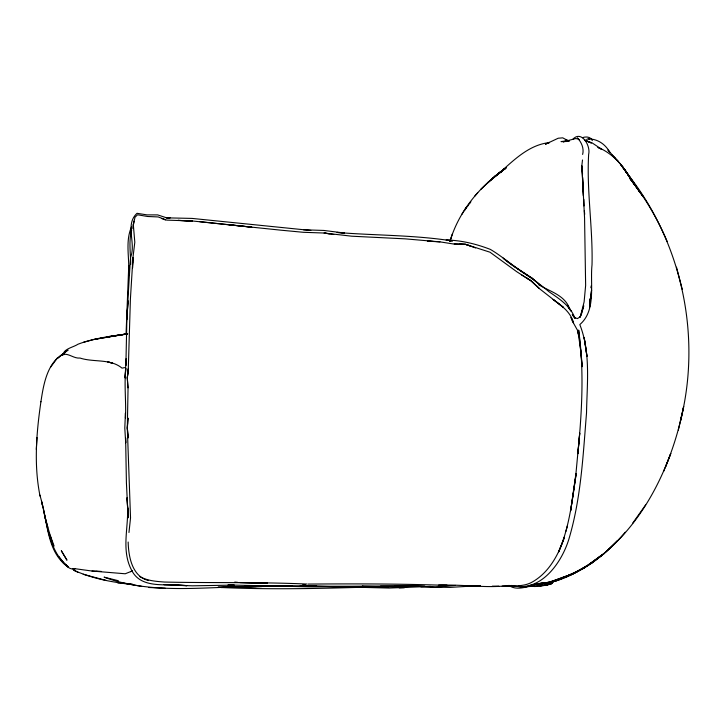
<?xml version="1.0" encoding="UTF-8"?>
<svg xmlns="http://www.w3.org/2000/svg" width="725" height="725" viewBox="0 0 725 725"><rect width="100%" height="100%" fill="white"/><g stroke="black" fill="none" stroke-linecap="round" stroke-linejoin="round"><path stroke-width="1.09" d="M470.661 246.02L465.486 244.343L453.08 243.917L439.966 241.869L405.23 238.851L351.788 236.205L324.066 233.024L303.349 232.299L280.765 230.169L192.37 220.98L166.804 220.128L158.186 216.938L147.574 216.494L137.542 214.772L135.013 217.228L133.337 224.832L134.805 242.232L132.965 257.556L130.418 298.818L128.307 368.454L127.292 378.006L128.053 387.821L127.319 428.049L130.536 517.931L128.968 532.485M40.944 401.614C36.386 432.834 33.749 464.906 40.056 496.09M125.878 365.463L126.875 319.109L127.962 300.848M128.162 542.019C128.515 556.329 131.968 576.438 148.38 580.48M58.353 358.023L61.797 354.878C64.616 354.597 65.051 350.864 68.087 350.103L64.416 352.821L63.863 354.761L62.785 354.181L63.148 354.57C63.682 348.779 73.705 347.166 77.965 344.23C93.86 338.203 110.871 336.173 127.6 333.872L107.889 336.69M125.923 365.146L126.123 358.83L125.072 377.97L125.824 368.3C124.047 384.794 126.25 401.451 125.479 418.044L125.452 413.042L124.791 428.076L125.697 442.83L125.615 437.918L126.413 482.768L128.144 517.849L127.093 497.722L127.854 512.72L127.609 507.654C128.37 528.507 121.211 550.592 131.606 570.203C141.502 590.313 168.916 582.837 186.805 585.7L164.058 584.703M126.078 333.237L128.769 265.676L128.533 275.409C130.002 259.369 124.809 241.896 131.551 226.852M127.944 301.056L127.002 319.127C127.872 298.528 129.231 277.956 130.545 257.384C136.445 243.047 124.492 224.813 137.007 213.304L147.03 214.89L157.66 214.899L166.107 217.654L170.293 217.863M36.304 449.428L37.002 437.528M590.195 298.673L589.797 303.005L590.213 298.655M127.292 378.006L128.407 368.454L127.292 378.006L127.962 387.821M582.501 159.971L581.831 165.672L584.567 218.08L585.637 285.414L584.114 301.899L580.308 316.834L579.873 317.16L581.522 313.88L583.734 305.769L580.308 316.834L577.408 318.574L574.481 317.595L572.252 314.487M582.637 154.443C584.205 148.525 581.513 142.209 577.399 137.922L579.502 139.988M40.917 401.831C43.482 384.667 47.043 362.953 63.392 353.682M678.337 430.106L683.666 406.489C669.556 479.107 627.352 558.069 552.495 581.649L560.951 578.876L560.153 579.193M681.636 416.014L680.476 420.817C701.9 335.929 681.808 242.585 627.524 173.918L630.243 177.815L620.491 164.258L623.4 168.037L620.89 164.502L607.994 150.102L609.779 152.332M452.309 234.084L449.971 241.416C458.834 211.229 480.168 185.781 505.823 168.137M567.376 525.96L565.935 531.325M449.772 241.507L450.733 238.371M131.696 230.015C128.561 241.153 130.636 253.143 130.708 264.534M665.577 466.927L670.806 453.487L663.638 471.395M73.696 568.708L73.352 569.216L73.669 568.763C68.938 570.24 63.764 562.836 60.51 559.709L63.709 563.416L68.268 567.086M132.748 584.287C112.71 582.537 92.456 578.623 74.041 570.357L73.017 568.926M77.874 572.233L74.041 570.357L73.261 568.536M73.452 569.261L73.669 568.763M572.705 139.445C581.368 129.558 590.875 145.87 588.637 154.389C586.552 191.137 592.941 228.022 592.017 264.87C589.933 284.082 596.485 310.363 579.81 324.583C590.857 352.558 587.023 383.616 586.516 413.005C583.127 454.539 581.142 496.833 569.487 537.071C562.636 561.757 540.941 593.34 511.487 585.438M466.537 206.988L461.762 214.473M50.478 367.33L57.647 357.652M645.667 504.854L632.653 523.214M468.096 205.411L464.752 210.042L466.574 207.531M467.788 205.864L470.824 201.686L469.728 203.172M543.351 585.537L546.451 585.356L550.764 583.253M477.739 192.678L474.721 196.185M625.303 532.213C613.015 546.306 599.176 559.229 582.963 568.69M608.674 549.45L617.646 540.605L605.058 552.731M480.775 189.37L493.571 177.444L506.023 167.747M494.84 176.483L487.553 182.872L505.425 168.191L496.489 175.233L500.984 171.879M506.204 167.557L500.35 172.142C514.478 159.455 529.449 144.792 549.188 142.617M490.861 179.863L501.854 171.073M504.763 168.617L494.957 176.365L503.884 169.478M496.489 175.233L501.691 171.227M598.977 557.471L604.433 553.311L590.195 563.941L598.053 558.241M505.76 168.254L503.358 169.985L504.917 168.934M130.645 571.662L132.24 570.666M73.397 569.152L75.309 568.735M586.661 139.472L587.567 138.937C597.083 138.52 605.284 144.03 609.725 152.187M132.349 570.956L125.207 573.774L92.021 571.037L74.793 568.663M577.635 571.3L583.38 568.273L574.644 572.822M583.38 568.273L566.642 576.411M545.091 584.504L548.037 583.734L542.662 585.528L537.959 585.356M576.04 572.116L593.231 562.011C578.305 571.771 561.893 581.459 543.859 583.244M573.158 573.529L575.17 572.505M574.626 572.795L585.193 567.276L578.55 571.001L562.827 577.97M571.536 574.553L577.29 571.762M572.596 573.964L552.359 582.121M575.179 572.451L557.715 580.39L551.19 582.093M566.932 576.375L573.665 573.276L567.666 575.741M567.92 575.741L570.965 574.381M571.155 574.562L552.387 582.03M561.957 578.45L573.013 573.847L552.849 581.885M556.673 580.263L558.676 579.447M562.673 577.798L565.672 576.565M561.268 578.623L565.989 576.747M547.583 584.758L541.122 586.036L538.439 585.483M557.597 579.937L560.343 578.958M556.963 579.819L559.927 578.804M560.253 578.958L552.785 581.359M550.085 583.697L551.87 583.108L544.72 584.713M547.312 584.966L550.121 584.06M61.797 354.878L63.764 354.389L61.797 354.878C67.923 352.214 73.551 358.821 80.004 358.05C93.752 362.554 110.39 358.431 122.017 368.119L124.646 367.629M548.263 584.232L550.946 583.389M560.189 578.958L553.121 581.232M551.29 583.408L544.919 584.803L548 584.395M547.62 584.676L545.871 585.202M549.314 583.417L545.735 584.404M528.489 586.462C522.326 588.165 514.351 589.661 508.959 585.374M545.934 584.296L548.037 583.734M61.842 354.833L63.483 354.407M545.78 584.332L547.592 583.861M552.405 581.278L555.513 580.489L552.423 581.26M544.212 583.253L551.453 581.486L567.05 575.804C556.691 579.656 546.197 584.151 534.941 584.16L541.276 583.697M83.529 342.282L95.727 338.992M582.411 137.668C585.873 136.391 590.83 136.617 592.343 140.614M518.058 586.416L523.051 587.141L532.703 585.655L528.434 585.8L536.935 585.755L542.363 584.731L538.149 585.274M541.067 586.036L534.66 586.552L532.313 585.691L534.089 585.764M537.506 585.7L540.125 585.238M124.854 334.162L95.129 339.255L127.691 333.745M544.466 583.018L546.423 582.701M106.829 337.089L127.292 334.044M544.919 584.803L547.828 584.45M549.903 582.003L551.625 581.885M540.342 583.761L534.959 584.323L543.279 582.764L528.326 585.773M480.439 585.537L450.071 587.404L420.908 586.878M534.234 586.271L523.74 586.806M549.369 142.716L547.529 142.861L549.287 142.399L545.436 144.212L558.205 138.23L562.736 137.841L568.291 140.795M430.559 586.398L389.135 588.057L314.759 586.162M455.517 585.438L435.082 587.178L420.056 586.144L307.88 586.806L227.985 584.975L234.22 585.102L192.343 585.818L175.822 585.211M245.376 586.217L399.067 586.842L418.688 586.144M415.189 586.162L394.327 586.48L417.754 586.19M315.393 586.162L268.25 586.153M315.466 586.162L302.552 586.416M256.242 586.597L221.243 587.495L261.888 586.498L256.242 586.597C205.583 586.353 152.884 595.134 104.074 577.145L118.356 580.725M447.108 585.392C400.853 583.743 354.462 583.752 308.125 584.078M424.768 586.153L276.995 586.335M566.424 141.493L561.023 141.593L568.5 140.614L563.135 141.846L575.641 138.566L578.206 138.937M399.194 587.884L404.314 587.812M218.397 587.014L230.586 586.888M245.286 586.706L290.526 586.153M289.746 586.153L281.092 586.253L292.347 586.162M498.845 586.162L492.329 586.162M502.18 586.135L509.956 586.054M245.766 586.217L252.536 586.162M316.725 586.162L299.987 586.153M447.207 585.293L438.38 585.338C460.212 584.06 482.071 587.93 503.83 586.054C513.3 585.655 523.604 586.978 532.195 582.066C548.979 572.623 558.504 554.77 564.476 537.125L558.567 551.997C569.469 527.274 572.233 500.069 576.176 473.633L570.657 510.799L575.949 473.57L579.728 433.124L577.861 453.696C581.84 412.661 584.359 371.1 578.65 330.083L582.202 366.696L580.988 351.879L577.771 330.355L578.822 335.947L577.617 330.528L572.315 320.985M474.177 586.072L479.569 586.036M300.222 586.443L311.252 586.398M414.655 586.353L380.498 586.153M217.727 587.341C268.178 589.787 318.728 588.582 369.179 587.051M245.113 586.162L255.273 586.162M302.869 584.649L305.116 584.676M169.324 217.89L166.306 217.844L192.107 218.415L310.835 230.459M307.01 584.06C259.487 581.885 211.981 583.118 164.484 582.048C156.02 581.414 147.139 580.752 139.599 576.493M388.718 586.842L362.21 586.226L363.053 586.289M454.203 244.053L465.486 244.343L489.982 252.2L516.898 271.821L531.198 280.91L539.11 288.396L563.397 307.409L553.103 299.407C561.621 305.714 570.593 311.968 573.538 322.861L570.992 317.459L572.523 321.166M101.455 571.508L92.021 571.037M96.026 571.318L101.409 571.499M459.496 244.135L465.486 244.343L475.6 247.923M119.099 582.701L117.396 582.637L124.89 583.516M237.791 582.447L234.519 582.302L237.718 582.456M239.975 582.537L267.516 583.199L239.857 582.556M148.815 587.495L165.282 588.247M427.388 241.144L433.242 241.479M427.542 241.153L439.966 241.869M303.494 229.789L323.885 230.45L344.402 233.024L337.062 232.453C375.505 235.571 414.283 234.927 452.445 240.972L446.129 239.993C461.426 240.328 476.135 243.917 490.381 249.409C504.944 257.955 516.998 270.198 532.096 277.992L539.935 285.197C529.304 274.077 514.469 268.549 503.168 258.136C518.339 269.673 534.506 279.478 549.052 291.776C559.473 298.917 570.512 305.95 575.007 318.338L573.067 315.629M131.995 584.305L123.268 583.462M124.365 583.29L129.712 583.761M199.62 221.651L251.847 227.179L228.656 224.677M329.331 233.812L324.066 233.024L333.754 234.501M131.615 584.604L141.647 586.38M518.928 586.208L520.523 586.543M519 586.045L520.967 586.525M105.886 580.372L83.185 574.263M112.429 363.162L107.69 361.866L112.529 363.198M569.569 141.139L565.409 139.689L568.237 140.976M162.001 218.66L165.472 219.992M598.098 147.465C612.072 153.102 622.621 164.811 629.808 177.752L625.267 170.357M584.395 139.644L591.401 142.997L585.039 140.55L592.044 142.843L601.714 149.314L598.034 147.519M538.847 284.834C550.058 291.649 565.128 295.138 569.768 309.194L567.584 305.751L571.055 311.061L568.627 307.889M521.411 274.811L531.198 280.91L539.119 288.369L531.198 280.91L526.386 277.766M588.609 138.892L589.552 139.499M67.76 566.678C47.071 552.296 47.913 523.142 41.506 501.319L42.376 505.343M545.599 584.595L548.961 584.577L551.517 583.67L552.26 582.891L552.006 581.976M615.063 157.977L611.574 154.887L618.035 161.05M62.839 353.755L63.22 354.181M625.557 171.435L627.687 174L625.322 171.118M631.321 180.416C645.957 198.958 657.874 219.63 667.118 241.362M631.448 180.498L629.508 178.015L635.145 185.301L629.907 177.562L643.129 196.656L629.907 178.06L640.465 192.986L630.224 177.616M632.735 182.156L635.317 185.473M623.201 167.547L630.243 177.815M625.086 170.103L637.647 188.881M58.807 556.528L64.344 563.606L68.44 566.905C46.962 550.23 47.279 519.236 39.866 495.084M50.098 535.068L54.103 546.07M45.077 517.813L53.315 546.079M584.187 337.669L586.96 356.419L584.268 337.941M676.488 267.181L682.298 289.456M44.18 513.463L47.814 527.356M43.464 510.382L43.899 512.394M584.341 210.631L584.694 214.328M583.997 205.954L583.842 199.402M582.547 174.127L581.921 165.88L583.435 195.859L582.655 177.453M132.72 262.822L132.521 268.023L132.965 257.556L132.72 262.822M133.346 224.877L133.155 228.638L133.735 221.143L133.346 224.877M127.645 423.083L127.319 428.049L128.162 437.746L127.319 428.049L128.008 418.071L127.645 423.083M591.392 285.677L591.201 287.834L591.392 285.677M591.573 289.973L589.543 307.192L591.573 289.973M497.93 173.873L494.957 176.365L501.791 170.946L497.93 173.873M601.587 555.205L588.918 564.485L601.587 555.205M551.988 583.462L549.323 584.377L551.988 583.462M546.179 584.622L542.662 585.528L546.179 584.622M548.535 584.25L545.853 584.703L548.535 584.25M549.133 584.006L547.574 584.341L549.133 584.006M545.581 583.181L544.185 583.145L545.581 583.181M184.975 220.672L177.915 220.364L192.333 221.107L184.975 220.672M550.248 582.474L549.822 581.939L550.474 583.027L550.248 582.474M66.881 560.044L61.362 550.819L66.881 560.044M625.086 170.593L622.476 166.65L625.086 170.593"/></g></svg>
